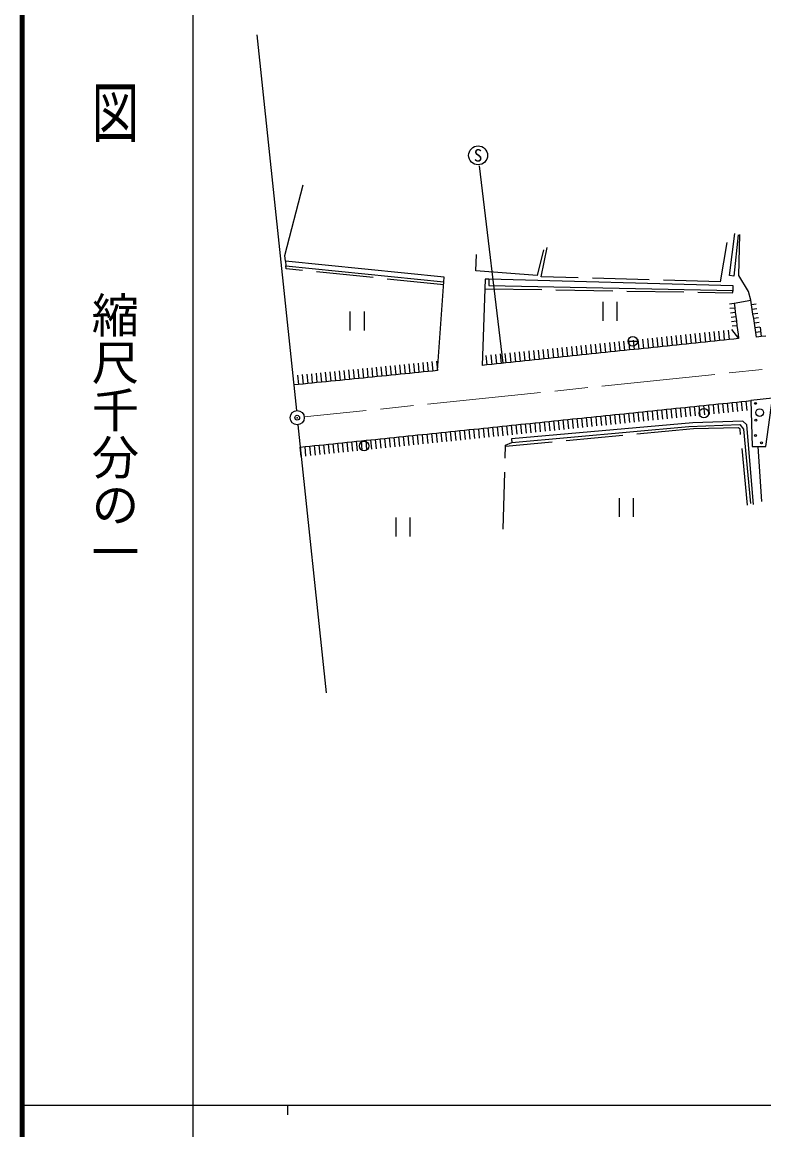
# Model space of a CAD drawing. Units: millimetres, scale not verified. Extents: x 40000 to 680000, y 20000 to 380000.
# Drawn here: x 40000 to 118300, y 202409 to 319452 of the extents above; entities that cross this region are included whole.
import ezdxf
from ezdxf.enums import TextEntityAlignment as Align

# ---------------------------------------------------------------- set-up
doc = ezdxf.new("R2010")
doc.units = ezdxf.units.MM
doc.header["$LTSCALE"] = 1000
doc.header["$PDMODE"] = 32
doc.header["$PDSIZE"] = 500
doc.linetypes.add('CHAIN', pattern=[18.5, 12, -1.5, 3.5, -1.5])
doc.linetypes.add('DASHED', pattern=[7.5, 6, -1.5])
for name, color, linetype, lineweight in [('M-BGD', 7, 'Continuous', 25), ('M-BGD-EXST', 7, 'Continuous', 25), ('M-BMK', 2, 'CHAIN', 13), ('M-BMK-SRVR', 3, 'Continuous', 25), ('M-TTL', 2, 'Continuous', 140), ('M-TTL-BAND', 7, 'Continuous', 25)]:
    doc.layers.add(name, color=color, linetype=linetype, lineweight=lineweight)
doc.layers.add('M-OTRS', color=6, linetype='Continuous')
doc.styles.add('@ＭＳ ゴシック', font='')
doc.styles.add('ＭＳ ゴシック', font='')
doc.styles.get('@ＭＳ ゴシック').set_extended_font_data('@MS Gothic')
doc.styles.get('ＭＳ ゴシック').set_extended_font_data('MS Gothic')

msp = doc.modelspace()

# ---------------------------------------------------------------- linework, layer by layer
at = {"layer": 'M-BGD'}
for p, q in [((64782, 318101), (68959, 278404)), ((114669, 289683), (115165, 289746)), ((114728, 289217), (115224, 289280)), ((115165, 289746), (116938, 290063)), ((115165, 289746), (115224, 289280)), ((115224, 289280), (115282, 288813)), ((117011, 289578), (116938, 290063)), ((117506, 289653), (117011, 289578)), ((117084, 289094), (117011, 289578)), ((117579, 289168), (117084, 289094)), ((114786, 288751), (115282, 288813)), ((114845, 288285), (115341, 288347)), ((115282, 288813), (115341, 288347)), ((115341, 288347), (115399, 287881)), ((117157, 288609), (117084, 289094)), ((117652, 288683), (117157, 288609)), ((117231, 288124), (117157, 288609)), ((117725, 288198), (117231, 288124)), ((117304, 287639), (117231, 288124)), ((113525, 286801), (113629, 285807)), ((114026, 286854), (114130, 285859)), ((114527, 286906), (114631, 285912)), ((114891, 286967), (115634, 286016)), ((114903, 287819), (115399, 287881)), ((114962, 287353), (115458, 287415)), ((115399, 287881), (115458, 287415)), ((115458, 287415), (115517, 286949)), ((115517, 286949), (115575, 286483)), ((117798, 287713), (117304, 287639)), ((117377, 287154), (117304, 287639)), ((117871, 287228), (117377, 287154)), ((117450, 286669), (117377, 287154)), ((117918, 287231), (118023, 286237)), ((101996, 285596), (102100, 284601)), ((102497, 285648), (102601, 284654)), ((102998, 285701), (103102, 284706)), ((103499, 285753), (103603, 284759)), ((104001, 285806), (104105, 284811)), ((104502, 285858), (104606, 284863)), ((105003, 285910), (105107, 284916)), ((105504, 285963), (105608, 284968)), ((106006, 286015), (106110, 285021)), ((106507, 286068), (106611, 285073)), ((107008, 286120), (107112, 285125)), ((107509, 286172), (107613, 285178)), ((108011, 286225), (108115, 285230)), ((108512, 286277), (108616, 285283)), ((109013, 286330), (109117, 285335)), ((109514, 286382), (109618, 285388)), ((110016, 286435), (110120, 285440)), ((110517, 286487), (110621, 285492)), ((111018, 286539), (111122, 285545)), ((111624, 285597), (111122, 285545)), ((111520, 286592), (111624, 285597)), ((112125, 285650), (111624, 285597)), ((112021, 286644), (112125, 285650)), ((112626, 285702), (112125, 285650)), ((112522, 286697), (112626, 285702)), ((113127, 285754), (112626, 285702)), ((113023, 286749), (113127, 285754)), ((113629, 285807), (113127, 285754)), ((114130, 285859), (113629, 285807)), ((114631, 285912), (114130, 285859)), ((115132, 285964), (114631, 285912)), ((115634, 286016), (115132, 285964)), ((115575, 286483), (115634, 286016)), ((117945, 286743), (117450, 286669)), ((117523, 286184), (117450, 286669)), ((118023, 286237), (117523, 286184)), ((118523, 286289), (118023, 286237)), ((90968, 284443), (91072, 283448)), ((91469, 284495), (91573, 283501)), ((91970, 284548), (92074, 283553)), ((92472, 284600), (92576, 283605)), ((92973, 284652), (93077, 283658)), ((93474, 284705), (93578, 283710)), ((93975, 284757), (94079, 283763)), ((94477, 284810), (94581, 283815)), ((94978, 284862), (95082, 283868)), ((95479, 284915), (95583, 283920)), ((95980, 284967), (96084, 283972)), ((96482, 285019), (96586, 284025)), ((96983, 285072), (97087, 284077)), ((97484, 285124), (97588, 284130)), ((97985, 285177), (98089, 284182)), ((98487, 285229), (98591, 284234)), ((98988, 285281), (99092, 284287)), ((99489, 285334), (99593, 284339)), ((99991, 285386), (100095, 284392)), ((100596, 284444), (100095, 284392)), ((100492, 285439), (100596, 284444)), ((101097, 284496), (100596, 284444)), ((100993, 285491), (101097, 284496)), ((101598, 284549), (101097, 284496)), ((101494, 285543), (101598, 284549)), ((102100, 284601), (101598, 284549)), ((102601, 284654), (102100, 284601)), ((103102, 284706), (102601, 284654)), ((103603, 284759), (103102, 284706)), ((104105, 284811), (103603, 284759)), ((104606, 284863), (104105, 284811)), ((105107, 284916), (104606, 284863)), ((105608, 284968), (105107, 284916)), ((106110, 285021), (105608, 284968)), ((106611, 285073), (106110, 285021)), ((107112, 285125), (106611, 285073)), ((107613, 285178), (107112, 285125)), ((108115, 285230), (107613, 285178)), ((108616, 285283), (108115, 285230)), ((109117, 285335), (108616, 285283)), ((109618, 285388), (109117, 285335)), ((110120, 285440), (109618, 285388)), ((110621, 285492), (110120, 285440)), ((111122, 285545), (110621, 285492)), ((80326, 283287), (80425, 282292)), ((80815, 283336), (80915, 282341)), ((81305, 283385), (81405, 282390)), ((81794, 283434), (81894, 282439)), ((82284, 283484), (82384, 282489)), ((82774, 283533), (82874, 282538)), ((83263, 283582), (83363, 282587)), ((83753, 283631), (83853, 282636)), ((88963, 284233), (89067, 283239)), ((89568, 283291), (89067, 283239)), ((89464, 284286), (89568, 283291)), ((90069, 283343), (89568, 283291)), ((89965, 284338), (90069, 283343)), ((90571, 283396), (90069, 283343)), ((90467, 284390), (90571, 283396)), ((91072, 283448), (90571, 283396)), ((91573, 283501), (91072, 283448)), ((92074, 283553), (91573, 283501)), ((92576, 283605), (92074, 283553)), ((93077, 283658), (92576, 283605)), ((93578, 283710), (93077, 283658)), ((94079, 283763), (93578, 283710)), ((94581, 283815), (94079, 283763)), ((95082, 283868), (94581, 283815)), ((95583, 283920), (95082, 283868)), ((96084, 283972), (95583, 283920)), ((96586, 284025), (96084, 283972)), ((97087, 284077), (96586, 284025)), ((97588, 284130), (97087, 284077)), ((98089, 284182), (97588, 284130)), ((98591, 284234), (98089, 284182)), ((99092, 284287), (98591, 284234)), ((99593, 284339), (99092, 284287)), ((100095, 284392), (99593, 284339)), ((69064, 282158), (69164, 281163)), ((69554, 282207), (69653, 281212)), ((70043, 282256), (70143, 281261)), ((70533, 282305), (70633, 281310)), ((71023, 282354), (71122, 281359)), ((71512, 282403), (71612, 281408)), ((72002, 282452), (72102, 281457)), ((72491, 282502), (72591, 281507)), ((72981, 282551), (73081, 281556)), ((73471, 282600), (73570, 281605)), ((73960, 282649), (74060, 281654)), ((74450, 282698), (74550, 281703)), ((74940, 282747), (75039, 281752)), ((75429, 282796), (75529, 281801)), ((75919, 282845), (76019, 281850)), ((76408, 282894), (76508, 281899)), ((76898, 282943), (76998, 281948)), ((77388, 282993), (77488, 281998)), ((77877, 283042), (77977, 282047)), ((78467, 282096), (77977, 282047)), ((78367, 283091), (78467, 282096)), ((78956, 282145), (78467, 282096)), ((78857, 283140), (78956, 282145)), ((79446, 282194), (78956, 282145)), ((79346, 283189), (79446, 282194)), ((79936, 282243), (79446, 282194)), ((79836, 283238), (79936, 282243)), ((80425, 282292), (79936, 282243)), ((80915, 282341), (80425, 282292)), ((81405, 282390), (80915, 282341)), ((81894, 282439), (81405, 282390)), ((82384, 282489), (81894, 282439)), ((82874, 282538), (82384, 282489)), ((83363, 282587), (82874, 282538)), ((83853, 282636), (83363, 282587)), ((89067, 283239), (88566, 283186)), ((69164, 281163), (68674, 281114)), ((69653, 281212), (69164, 281163)), ((70143, 281261), (69653, 281212)), ((70633, 281310), (70143, 281261)), ((71122, 281359), (70633, 281310)), ((71612, 281408), (71122, 281359)), ((72102, 281457), (71612, 281408)), ((72591, 281507), (72102, 281457)), ((73081, 281556), (72591, 281507)), ((73570, 281605), (73081, 281556)), ((74060, 281654), (73570, 281605)), ((74550, 281703), (74060, 281654)), ((75039, 281752), (74550, 281703)), ((75529, 281801), (75039, 281752)), ((76019, 281850), (75529, 281801)), ((76508, 281899), (76019, 281850)), ((76998, 281948), (76508, 281899)), ((77488, 281998), (76998, 281948)), ((77977, 282047), (77488, 281998)), ((108017, 278544), (108512, 278595)), ((108512, 278595), (109008, 278647)), ((108615, 277601), (108512, 278595)), ((109008, 278647), (109503, 278698)), ((109111, 277652), (109008, 278647)), ((109503, 278698), (109999, 278749)), ((109606, 277703), (109503, 278698)), ((109999, 278749), (110494, 278800)), ((110102, 277754), (109999, 278749)), ((110494, 278800), (110990, 278851)), ((110597, 277806), (110494, 278800)), ((110990, 278851), (111485, 278903)), ((111093, 277857), (110990, 278851)), ((111485, 278903), (111981, 278954)), ((111588, 277908), (111485, 278903)), ((111981, 278954), (112477, 279005)), ((112084, 277959), (111981, 278954)), ((112477, 279005), (112972, 279056)), ((112579, 278010), (112477, 279005)), ((112972, 279056), (113468, 279107)), ((113075, 278062), (112972, 279056)), ((113468, 279107), (113963, 279159)), ((113570, 278113), (113468, 279107)), ((113963, 279159), (114459, 279210)), ((114066, 278164), (113963, 279159)), ((114459, 279210), (114954, 279261)), ((114561, 278215), (114459, 279210)), ((114954, 279261), (115450, 279312)), ((115057, 278266), (114954, 279261)), ((115450, 279312), (115945, 279363)), ((115553, 278318), (115450, 279312)), ((115945, 279363), (116441, 279415)), ((116048, 278369), (115945, 279363)), ((116441, 279415), (116936, 279466)), ((116544, 278420), (116441, 279415)), ((96619, 277367), (97115, 277418)), ((97115, 277418), (97610, 277469)), ((97218, 276423), (97115, 277418)), ((97610, 277469), (98106, 277520)), ((97713, 276474), (97610, 277469)), ((98106, 277520), (98602, 277571)), ((98209, 276525), (98106, 277520)), ((98602, 277571), (99097, 277623)), ((98704, 276577), (98602, 277571)), ((99097, 277623), (99593, 277674)), ((99200, 276628), (99097, 277623)), ((99593, 277674), (100088, 277725)), ((99695, 276679), (99593, 277674)), ((100088, 277725), (100584, 277776)), ((100191, 276730), (100088, 277725)), ((100584, 277776), (101079, 277827)), ((100686, 276781), (100584, 277776)), ((101079, 277827), (101575, 277879)), ((101182, 276833), (101079, 277827)), ((101575, 277879), (102070, 277930)), ((101678, 276884), (101575, 277879)), ((102070, 277930), (102566, 277981)), ((102173, 276935), (102070, 277930)), ((102566, 277981), (103061, 278032)), ((102669, 276986), (102566, 277981)), ((103061, 278032), (103557, 278083)), ((103164, 277037), (103061, 278032)), ((103557, 278083), (104052, 278135)), ((103660, 277089), (103557, 278083)), ((104052, 278135), (104548, 278186)), ((104155, 277140), (104052, 278135)), ((104548, 278186), (105043, 278237)), ((104651, 277191), (104548, 278186)), ((105043, 278237), (105539, 278288)), ((105146, 277242), (105043, 278237)), ((105539, 278288), (106035, 278339)), ((105642, 277294), (105539, 278288)), ((106035, 278339), (106530, 278391)), ((106137, 277345), (106035, 278339)), ((106530, 278391), (107026, 278442)), ((106633, 277396), (106530, 278391)), ((107026, 278442), (107521, 278493)), ((107128, 277447), (107026, 278442)), ((107521, 278493), (108017, 278544)), ((107624, 277498), (107521, 278493)), ((108119, 277550), (108017, 278544)), ((69116, 276913), (72098, 248581)), ((85222, 276189), (85718, 276240)), ((85718, 276240), (86213, 276291)), ((85820, 275245), (85718, 276240)), ((86213, 276291), (86709, 276342)), ((86316, 275297), (86213, 276291)), ((86709, 276342), (87204, 276394)), ((86811, 275348), (86709, 276342)), ((87204, 276394), (87700, 276445)), ((87307, 275399), (87204, 276394)), ((87700, 276445), (88195, 276496)), ((87802, 275450), (87700, 276445)), ((88195, 276496), (88691, 276547)), ((88298, 275501), (88195, 276496)), ((88691, 276547), (89186, 276599)), ((88794, 275553), (88691, 276547)), ((89186, 276599), (89682, 276650)), ((89289, 275604), (89186, 276599)), ((89682, 276650), (90177, 276701)), ((89785, 275655), (89682, 276650)), ((90177, 276701), (90673, 276752)), ((90280, 275706), (90177, 276701)), ((90673, 276752), (91168, 276803)), ((90776, 275757), (90673, 276752)), ((91168, 276803), (91664, 276855)), ((91271, 275809), (91168, 276803)), ((91664, 276855), (92160, 276906)), ((91767, 275860), (91664, 276855)), ((92160, 276906), (92655, 276957)), ((92262, 275911), (92160, 276906)), ((92655, 276957), (93151, 277008)), ((92758, 275962), (92655, 276957)), ((93151, 277008), (93646, 277059)), ((93253, 276013), (93151, 277008)), ((93646, 277059), (94142, 277111)), ((93749, 276065), (93646, 277059)), ((94142, 277111), (94637, 277162)), ((94244, 276116), (94142, 277111)), ((94637, 277162), (95133, 277213)), ((94740, 276167), (94637, 277162)), ((95133, 277213), (95628, 277264)), ((95236, 276218), (95133, 277213)), ((95628, 277264), (96124, 277315)), ((95731, 276269), (95628, 277264)), ((96124, 277315), (96619, 277367)), ((96227, 276321), (96124, 277315)), ((96722, 276372), (96619, 277367)), ((73825, 275011), (74320, 275062)), ((74320, 275062), (74816, 275114)), ((74423, 274068), (74320, 275062)), ((74816, 275114), (75311, 275165)), ((74919, 274119), (74816, 275114)), ((75311, 275165), (75807, 275216)), ((75414, 274170), (75311, 275165)), ((75807, 275216), (76302, 275267)), ((75910, 274221), (75807, 275216)), ((76302, 275267), (76798, 275318)), ((76405, 274273), (76302, 275267)), ((76798, 275318), (77293, 275370)), ((76901, 274324), (76798, 275318)), ((77293, 275370), (77789, 275421)), ((77396, 274375), (77293, 275370)), ((77789, 275421), (78285, 275472)), ((77892, 274426), (77789, 275421)), ((78285, 275472), (78780, 275523)), ((78387, 274477), (78285, 275472)), ((78780, 275523), (79276, 275574)), ((78883, 274529), (78780, 275523)), ((79276, 275574), (79771, 275626)), ((79378, 274580), (79276, 275574)), ((79771, 275626), (80267, 275677)), ((79874, 274631), (79771, 275626)), ((80267, 275677), (80762, 275728)), ((80369, 274682), (80267, 275677)), ((80762, 275728), (81258, 275779)), ((80865, 274733), (80762, 275728)), ((81258, 275779), (81753, 275830)), ((81361, 274785), (81258, 275779)), ((81753, 275830), (82249, 275882)), ((81856, 274836), (81753, 275830)), ((82249, 275882), (82744, 275933)), ((82352, 274887), (82249, 275882)), ((82744, 275933), (83240, 275984)), ((82847, 274938), (82744, 275933)), ((83240, 275984), (83735, 276035)), ((83343, 274989), (83240, 275984)), ((83735, 276035), (84231, 276086)), ((83838, 275041), (83735, 276035)), ((84231, 276086), (84726, 276138)), ((84334, 275092), (84231, 276086)), ((84726, 276138), (85222, 276189)), ((84829, 275143), (84726, 276138)), ((85325, 275194), (85222, 276189)), ((69365, 274550), (69860, 274602)), ((69468, 273556), (69365, 274550)), ((69860, 274602), (70356, 274653)), ((69963, 273607), (69860, 274602)), ((70356, 274653), (70851, 274704)), ((70459, 273658), (70356, 274653)), ((70851, 274704), (71347, 274755)), ((70954, 273709), (70851, 274704)), ((71347, 274755), (71843, 274806)), ((71450, 273760), (71347, 274755)), ((71843, 274806), (72338, 274858)), ((71945, 273812), (71843, 274806)), ((72338, 274858), (72834, 274909)), ((72441, 273863), (72338, 274858)), ((72834, 274909), (73329, 274960)), ((72936, 273914), (72834, 274909)), ((73329, 274960), (73825, 275011)), ((73432, 273965), (73329, 274960)), ((73927, 274017), (73825, 275011))]:
    msp.add_line(p, q, dxfattribs=at)
at = {"layer": 'M-BGD', "linetype": 'DASHED'}
msp.add_line((117653, 274606), (118056, 268785), dxfattribs=at)
at = {"layer": 'M-BGD'}
for points in [[(83853, 282636), (84525, 292019), (84563, 292491), (67816, 294196), (67719, 294812), (69672, 302260)], [(115605, 296974), (115127, 292619), (114684, 292673), (115244, 297121)], [(95030, 295410), (94362, 292667), (87880, 293164), (87966, 294898)], [(67816, 294196), (67840, 293699), (84525, 292019)], [(89268, 292280), (88890, 292297), (88566, 283186)], [(117203, 268485), (116519, 276910), (116101, 277297), (110817, 277131), (91665, 275416), (91691, 275025)], [(91691, 275025), (110370, 276727), (115755, 276931), (116163, 276459), (116896, 268575)]]:
    msp.add_lwpolyline(points, dxfattribs=at)
at = {"layer": 'M-BGD', "linetype": 'DASHED'}
for points in [[(114404, 296152), (113693, 292021), (94803, 292553), (95434, 295625)], [(116938, 290063), (116694, 290977), (115656, 292679), (115781, 297015)], [(84503, 291706), (67888, 293382), (67840, 293699)], [(88853, 291287), (114991, 290857), (115080, 291096)], [(116585, 268429), (115796, 276433), (115625, 276603), (110880, 276487), (91031, 274602)], [(90787, 265888), (91036, 274770), (91691, 275025)]]:
    msp.add_lwpolyline(points, dxfattribs=at)
at = {"layer": 'M-BGD'}
for points in [[(115080, 291096), (115070, 291591), (89268, 292280), (89256, 291641)], [(116936, 279466), (117062, 274606), (118507, 274606), (119232, 279712)]]:
    msp.add_lwpolyline(points, close=True, dxfattribs=at)
for centre in [(117433, 279170), (117456, 277404), (117433, 275772), (118059, 275012)]:
    msp.add_circle(centre, 100, dxfattribs=at)
at = {"layer": 'M-BGD-EXST'}
for p, q in [((88256, 304284), (90755, 283406)), ((101298, 289888), (101298, 287888)), ((102798, 289888), (102798, 287888)), ((74605, 288862), (74605, 286862)), ((76105, 288862), (76105, 286862)), ((103969, 285728), (104969, 285728)), ((103019, 269165), (103019, 267165)), ((104519, 269165), (104519, 267165)), ((79442, 267115), (79442, 265115)), ((80942, 267115), (80942, 265115))]:
    msp.add_line(p, q, dxfattribs=at)
for centre, radius in [((88131, 305377), 1000), ((104469, 285728), 500), ((111969, 278137), 500), ((117856, 278197), 406), ((76104, 274668), 500)]:
    msp.add_circle(centre, radius, dxfattribs=at)
at = {"layer": 'M-BMK'}
msp.add_line((168339, 287954), (69784, 277736), dxfattribs=at)
at = {"layer": 'M-BMK-SRVR'}
msp.add_circle((69038, 277659), 750, dxfattribs=at)
at = {"layer": 'M-OTRS'}
msp.add_point((69038, 277659), dxfattribs=at)
at = {"layer": 'M-TTL'}
msp.add_line((40000, 380000), (40000, 20000), dxfattribs=at)
at = {"layer": 'M-TTL-BAND'}
for p, q in [((58000, 370000), (58000, 20000)), ((40000, 205000), (579000, 205000)), ((68000, 205000), (68000, 204000))]:
    msp.add_line(p, q, dxfattribs=at)

# ---------------------------------------------------------------- texts
at = {"layer": 'M-BGD-EXST', "style": 'ＭＳ ゴシック'}
msp.add_text('S', height=1320, dxfattribs=at).set_placement((88131, 305377), align=Align.MIDDLE_CENTER)
at = {"layer": 'M-TTL-BAND', "style": '@ＭＳ ゴシック', "width": 1.4}
msp.add_text('平  面  図', height=3666, rotation=270, dxfattribs=at).set_placement((49777, 306475), align=Align.MIDDLE_RIGHT)
at = {"layer": 'M-TTL-BAND', "style": '@ＭＳ ゴシック'}
msp.add_text('縮尺千分の一', height=3666, rotation=270, dxfattribs=at).set_placement((49777, 261030), align=Align.MIDDLE_RIGHT)

doc.saveas('drawing.dxf')
